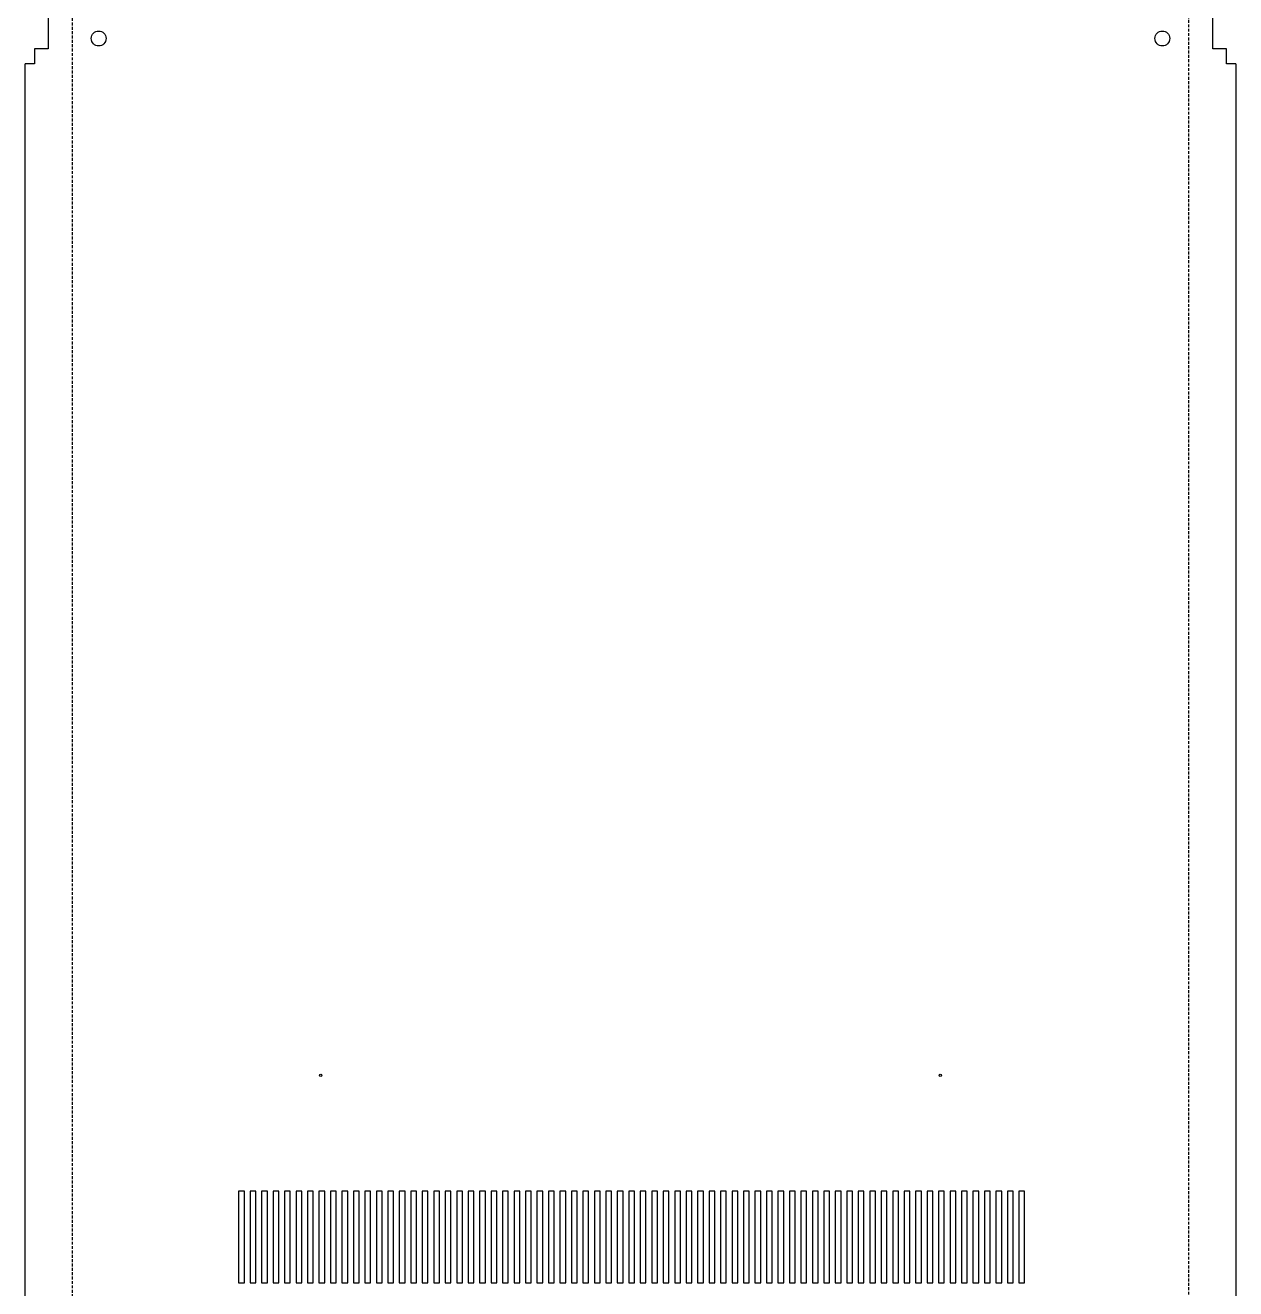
# Model space of a CAD drawing. Header units: millimetres. Extents: x -264 to 264, y -1078 to 1078.
# Drawn here: x -264 to 264, y -570 to -19 of the extents above; entities that cross this region are included whole.
import ezdxf

# ---------------------------------------------------------------- set-up
doc = ezdxf.new("R2010")
doc.units = ezdxf.units.MM
doc.linetypes.add('HIDDEN', pattern=[1.905, 1.27, -0.635])
doc.layers.add('BEND-UP', color=5, linetype='HIDDEN')

msp = doc.modelspace()

# ---------------------------------------------------------------- linework, layer by layer
for p, q in [((-253.74, 29.5), (-253.74, -29.5)), ((253.74, -29.5), (253.74, 29.5)), ((-259.74, -29.5), (-259.74, -36)), ((-253.74, -29.5), (-259.74, -29.5)), ((259.74, -29.5), (253.74, -29.5)), ((259.74, -36), (259.74, -29.5)), ((-263.74, -964), (-263.74, -36)), ((-259.74, -36), (-263.74, -36)), ((263.74, -36), (259.74, -36)), ((263.74, -36), (263.74, -964)), ((-168.25, -527.5), (-170.75, -527.5)), ((-170.75, -527.5), (-170.75, -567.5)), ((-168.25, -567.5), (-168.25, -527.5)), ((-163.25, -527.5), (-165.75, -527.5)), ((-165.75, -527.5), (-165.75, -567.5)), ((-163.25, -567.5), (-163.25, -527.5)), ((-158.25, -527.5), (-160.75, -527.5)), ((-160.75, -527.5), (-160.75, -567.5)), ((-158.25, -567.5), (-158.25, -527.5)), ((-153.25, -527.5), (-155.75, -527.5)), ((-155.75, -527.5), (-155.75, -567.5)), ((-153.25, -567.5), (-153.25, -527.5)), ((-148.25, -527.5), (-150.75, -527.5)), ((-150.75, -527.5), (-150.75, -567.5)), ((-148.25, -567.5), (-148.25, -527.5)), ((-143.25, -527.5), (-145.75, -527.5)), ((-145.75, -527.5), (-145.75, -567.5)), ((-143.25, -567.5), (-143.25, -527.5)), ((-138.25, -527.5), (-140.75, -527.5)), ((-140.75, -527.5), (-140.75, -567.5)), ((-138.25, -567.5), (-138.25, -527.5)), ((-133.25, -527.5), (-135.75, -527.5)), ((-135.75, -527.5), (-135.75, -567.5)), ((-133.25, -567.5), (-133.25, -527.5)), ((-128.25, -527.5), (-130.75, -527.5)), ((-130.75, -527.5), (-130.75, -567.5)), ((-128.25, -567.5), (-128.25, -527.5)), ((-123.25, -527.5), (-125.75, -527.5)), ((-125.75, -527.5), (-125.75, -567.5)), ((-123.25, -567.5), (-123.25, -527.5)), ((-118.25, -527.5), (-120.75, -527.5)), ((-120.75, -527.5), (-120.75, -567.5)), ((-118.25, -567.5), (-118.25, -527.5)), ((-113.25, -527.5), (-115.75, -527.5)), ((-115.75, -527.5), (-115.75, -567.5)), ((-113.25, -567.5), (-113.25, -527.5)), ((-108.25, -527.5), (-110.75, -527.5)), ((-110.75, -527.5), (-110.75, -567.5)), ((-108.25, -567.5), (-108.25, -527.5)), ((-103.25, -527.5), (-105.75, -527.5)), ((-105.75, -527.5), (-105.75, -567.5)), ((-103.25, -567.5), (-103.25, -527.5)), ((-98.25, -527.5), (-100.75, -527.5)), ((-100.75, -527.5), (-100.75, -567.5)), ((-98.25, -567.5), (-98.25, -527.5)), ((-93.25, -527.5), (-95.75, -527.5)), ((-95.75, -527.5), (-95.75, -567.5)), ((-93.25, -567.5), (-93.25, -527.5)), ((-88.25, -527.5), (-90.75, -527.5)), ((-90.75, -527.5), (-90.75, -567.5)), ((-88.25, -567.5), (-88.25, -527.5)), ((-83.25, -527.5), (-85.75, -527.5)), ((-85.75, -527.5), (-85.75, -567.5)), ((-83.25, -567.5), (-83.25, -527.5)), ((-78.25, -527.5), (-80.75, -527.5)), ((-80.75, -527.5), (-80.75, -567.5)), ((-78.25, -567.5), (-78.25, -527.5)), ((-73.25, -527.5), (-75.75, -527.5)), ((-75.75, -527.5), (-75.75, -567.5)), ((-73.25, -567.5), (-73.25, -527.5)), ((-68.25, -527.5), (-70.75, -527.5)), ((-70.75, -527.5), (-70.75, -567.5)), ((-68.25, -567.5), (-68.25, -527.5)), ((-63.25, -527.5), (-65.75, -527.5)), ((-65.75, -527.5), (-65.75, -567.5)), ((-63.25, -567.5), (-63.25, -527.5)), ((-58.25, -527.5), (-60.75, -527.5)), ((-60.75, -527.5), (-60.75, -567.5)), ((-58.25, -567.5), (-58.25, -527.5)), ((-53.25, -527.5), (-55.75, -527.5)), ((-55.75, -527.5), (-55.75, -567.5)), ((-53.25, -567.5), (-53.25, -527.5)), ((-48.25, -527.5), (-50.75, -527.5)), ((-50.75, -527.5), (-50.75, -567.5)), ((-48.25, -567.5), (-48.25, -527.5)), ((-43.25, -527.5), (-45.75, -527.5)), ((-45.75, -527.5), (-45.75, -567.5)), ((-43.25, -567.5), (-43.25, -527.5)), ((-38.25, -527.5), (-40.75, -527.5)), ((-40.75, -527.5), (-40.75, -567.5)), ((-38.25, -567.5), (-38.25, -527.5)), ((-33.25, -527.5), (-35.75, -527.5)), ((-35.75, -527.5), (-35.75, -567.5)), ((-33.25, -567.5), (-33.25, -527.5)), ((-28.25, -527.5), (-30.75, -527.5)), ((-30.75, -527.5), (-30.75, -567.5)), ((-28.25, -567.5), (-28.25, -527.5)), ((-23.25, -527.5), (-25.75, -527.5)), ((-25.75, -527.5), (-25.75, -567.5)), ((-23.25, -567.5), (-23.25, -527.5)), ((-18.25, -527.5), (-20.75, -527.5)), ((-20.75, -527.5), (-20.75, -567.5)), ((-18.25, -567.5), (-18.25, -527.5)), ((-13.25, -527.5), (-15.75, -527.5)), ((-15.75, -527.5), (-15.75, -567.5)), ((-13.25, -567.5), (-13.25, -527.5)), ((-8.25, -527.5), (-10.75, -527.5)), ((-10.75, -527.5), (-10.75, -567.5)), ((-8.25, -567.5), (-8.25, -527.5)), ((-3.25, -527.5), (-5.75, -527.5)), ((-5.75, -527.5), (-5.75, -567.5)), ((-3.25, -567.5), (-3.25, -527.5)), ((1.75, -527.5), (-0.75, -527.5)), ((-0.75, -527.5), (-0.75, -567.5)), ((1.75, -567.5), (1.75, -527.5)), ((6.75, -527.5), (4.25, -527.5)), ((4.25, -527.5), (4.25, -567.5)), ((6.75, -567.5), (6.75, -527.5)), ((11.75, -527.5), (9.25, -527.5)), ((9.25, -527.5), (9.25, -567.5)), ((11.75, -567.5), (11.75, -527.5)), ((16.75, -527.5), (14.25, -527.5)), ((14.25, -527.5), (14.25, -567.5)), ((16.75, -567.5), (16.75, -527.5)), ((21.75, -527.5), (19.25, -527.5)), ((19.25, -527.5), (19.25, -567.5)), ((21.75, -567.5), (21.75, -527.5)), ((26.75, -527.5), (24.25, -527.5)), ((24.25, -527.5), (24.25, -567.5)), ((26.75, -567.5), (26.75, -527.5)), ((31.75, -527.5), (29.25, -527.5)), ((29.25, -527.5), (29.25, -567.5)), ((31.75, -567.5), (31.75, -527.5)), ((36.75, -527.5), (34.25, -527.5)), ((34.25, -527.5), (34.25, -567.5)), ((36.75, -567.5), (36.75, -527.5)), ((41.75, -527.5), (39.25, -527.5)), ((39.25, -527.5), (39.25, -567.5)), ((41.75, -567.5), (41.75, -527.5)), ((46.75, -527.5), (44.25, -527.5)), ((44.25, -527.5), (44.25, -567.5)), ((46.75, -567.5), (46.75, -527.5)), ((51.75, -527.5), (49.25, -527.5)), ((49.25, -527.5), (49.25, -567.5)), ((51.75, -567.5), (51.75, -527.5)), ((56.75, -527.5), (54.25, -527.5)), ((54.25, -527.5), (54.25, -567.5)), ((56.75, -567.5), (56.75, -527.5)), ((61.75, -527.5), (59.25, -527.5)), ((59.25, -527.5), (59.25, -567.5)), ((61.75, -567.5), (61.75, -527.5)), ((66.75, -527.5), (64.25, -527.5)), ((64.25, -527.5), (64.25, -567.5)), ((66.75, -567.5), (66.75, -527.5)), ((71.75, -527.5), (69.25, -527.5)), ((69.25, -527.5), (69.25, -567.5)), ((71.75, -567.5), (71.75, -527.5)), ((76.75, -527.5), (74.25, -527.5)), ((74.25, -527.5), (74.25, -567.5)), ((76.75, -567.5), (76.75, -527.5)), ((81.75, -527.5), (79.25, -527.5)), ((79.25, -527.5), (79.25, -567.5)), ((81.75, -567.5), (81.75, -527.5)), ((86.75, -527.5), (84.25, -527.5)), ((84.25, -527.5), (84.25, -567.5)), ((86.75, -567.5), (86.75, -527.5)), ((91.75, -527.5), (89.25, -527.5)), ((89.25, -527.5), (89.25, -567.5)), ((91.75, -567.5), (91.75, -527.5)), ((96.75, -527.5), (94.25, -527.5)), ((94.25, -527.5), (94.25, -567.5)), ((96.75, -567.5), (96.75, -527.5)), ((101.75, -527.5), (99.25, -527.5)), ((99.25, -527.5), (99.25, -567.5)), ((101.75, -567.5), (101.75, -527.5)), ((106.75, -527.5), (104.25, -527.5)), ((104.25, -527.5), (104.25, -567.5)), ((106.75, -567.5), (106.75, -527.5)), ((111.75, -527.5), (109.25, -527.5)), ((109.25, -527.5), (109.25, -567.5)), ((111.75, -567.5), (111.75, -527.5)), ((116.75, -527.5), (114.25, -527.5)), ((114.25, -527.5), (114.25, -567.5)), ((116.75, -567.5), (116.75, -527.5)), ((121.75, -527.5), (119.25, -527.5)), ((119.25, -527.5), (119.25, -567.5)), ((121.75, -567.5), (121.75, -527.5)), ((126.75, -527.5), (124.25, -527.5)), ((124.25, -527.5), (124.25, -567.5)), ((126.75, -567.5), (126.75, -527.5)), ((131.75, -527.5), (129.25, -527.5)), ((129.25, -527.5), (129.25, -567.5)), ((131.75, -567.5), (131.75, -527.5)), ((136.75, -527.5), (134.25, -527.5)), ((134.25, -527.5), (134.25, -567.5)), ((136.75, -567.5), (136.75, -527.5)), ((141.75, -527.5), (139.25, -527.5)), ((139.25, -527.5), (139.25, -567.5)), ((141.75, -567.5), (141.75, -527.5)), ((146.75, -527.5), (144.25, -527.5)), ((144.25, -527.5), (144.25, -567.5)), ((146.75, -567.5), (146.75, -527.5)), ((151.75, -527.5), (149.25, -527.5)), ((149.25, -527.5), (149.25, -567.5)), ((151.75, -567.5), (151.75, -527.5)), ((156.75, -527.5), (154.25, -527.5)), ((154.25, -527.5), (154.25, -567.5)), ((156.75, -567.5), (156.75, -527.5)), ((161.75, -527.5), (159.25, -527.5)), ((159.25, -527.5), (159.25, -567.5)), ((161.75, -567.5), (161.75, -527.5)), ((166.75, -527.5), (164.25, -527.5)), ((164.25, -527.5), (164.25, -567.5)), ((166.75, -567.5), (166.75, -527.5)), ((171.75, -527.5), (169.25, -527.5)), ((169.25, -527.5), (169.25, -567.5)), ((171.75, -567.5), (171.75, -527.5)), ((-170.75, -567.5), (-168.25, -567.5)), ((-165.75, -567.5), (-163.25, -567.5)), ((-160.75, -567.5), (-158.25, -567.5)), ((-155.75, -567.5), (-153.25, -567.5)), ((-150.75, -567.5), (-148.25, -567.5)), ((-145.75, -567.5), (-143.25, -567.5)), ((-140.75, -567.5), (-138.25, -567.5)), ((-135.75, -567.5), (-133.25, -567.5)), ((-130.75, -567.5), (-128.25, -567.5)), ((-125.75, -567.5), (-123.25, -567.5)), ((-120.75, -567.5), (-118.25, -567.5)), ((-115.75, -567.5), (-113.25, -567.5)), ((-110.75, -567.5), (-108.25, -567.5)), ((-105.75, -567.5), (-103.25, -567.5)), ((-100.75, -567.5), (-98.25, -567.5)), ((-95.75, -567.5), (-93.25, -567.5)), ((-90.75, -567.5), (-88.25, -567.5)), ((-85.75, -567.5), (-83.25, -567.5)), ((-80.75, -567.5), (-78.25, -567.5)), ((-75.75, -567.5), (-73.25, -567.5)), ((-70.75, -567.5), (-68.25, -567.5)), ((-65.75, -567.5), (-63.25, -567.5)), ((-60.75, -567.5), (-58.25, -567.5)), ((-55.75, -567.5), (-53.25, -567.5)), ((-50.75, -567.5), (-48.25, -567.5)), ((-45.75, -567.5), (-43.25, -567.5)), ((-40.75, -567.5), (-38.25, -567.5)), ((-35.75, -567.5), (-33.25, -567.5)), ((-30.75, -567.5), (-28.25, -567.5)), ((-25.75, -567.5), (-23.25, -567.5)), ((-20.75, -567.5), (-18.25, -567.5)), ((-15.75, -567.5), (-13.25, -567.5)), ((-10.75, -567.5), (-8.25, -567.5)), ((-5.75, -567.5), (-3.25, -567.5)), ((-0.75, -567.5), (1.75, -567.5)), ((4.25, -567.5), (6.75, -567.5)), ((9.25, -567.5), (11.75, -567.5)), ((14.25, -567.5), (16.75, -567.5)), ((19.25, -567.5), (21.75, -567.5)), ((24.25, -567.5), (26.75, -567.5)), ((29.25, -567.5), (31.75, -567.5)), ((34.25, -567.5), (36.75, -567.5)), ((39.25, -567.5), (41.75, -567.5)), ((44.25, -567.5), (46.75, -567.5)), ((49.25, -567.5), (51.75, -567.5)), ((54.25, -567.5), (56.75, -567.5)), ((59.25, -567.5), (61.75, -567.5)), ((64.25, -567.5), (66.75, -567.5)), ((69.25, -567.5), (71.75, -567.5)), ((74.25, -567.5), (76.75, -567.5)), ((79.25, -567.5), (81.75, -567.5)), ((84.25, -567.5), (86.75, -567.5)), ((89.25, -567.5), (91.75, -567.5)), ((94.25, -567.5), (96.75, -567.5)), ((99.25, -567.5), (101.75, -567.5)), ((104.25, -567.5), (106.75, -567.5)), ((109.25, -567.5), (111.75, -567.5)), ((114.25, -567.5), (116.75, -567.5)), ((119.25, -567.5), (121.75, -567.5)), ((124.25, -567.5), (126.75, -567.5)), ((129.25, -567.5), (131.75, -567.5)), ((134.25, -567.5), (136.75, -567.5)), ((139.25, -567.5), (141.75, -567.5)), ((144.25, -567.5), (146.75, -567.5)), ((149.25, -567.5), (151.75, -567.5)), ((154.25, -567.5), (156.75, -567.5)), ((159.25, -567.5), (161.75, -567.5)), ((164.25, -567.5), (166.75, -567.5)), ((169.25, -567.5), (171.75, -567.5))]:
    msp.add_line(p, q)
for centre, radius in [((-231.75, -25), 3.25), ((231.75, -25), 3.25), ((-135, -477), 0.5), ((135, -477), 0.5)]:
    msp.add_circle(centre, radius)
at = {"layer": 'BEND-UP'}
for p, q in [((-243.24, 1044.99), (-243.24, -1043.5)), ((243.24, -1044.99), (243.24, 1043.5))]:
    msp.add_line(p, q, dxfattribs=at)

doc.saveas('drawing.dxf')
